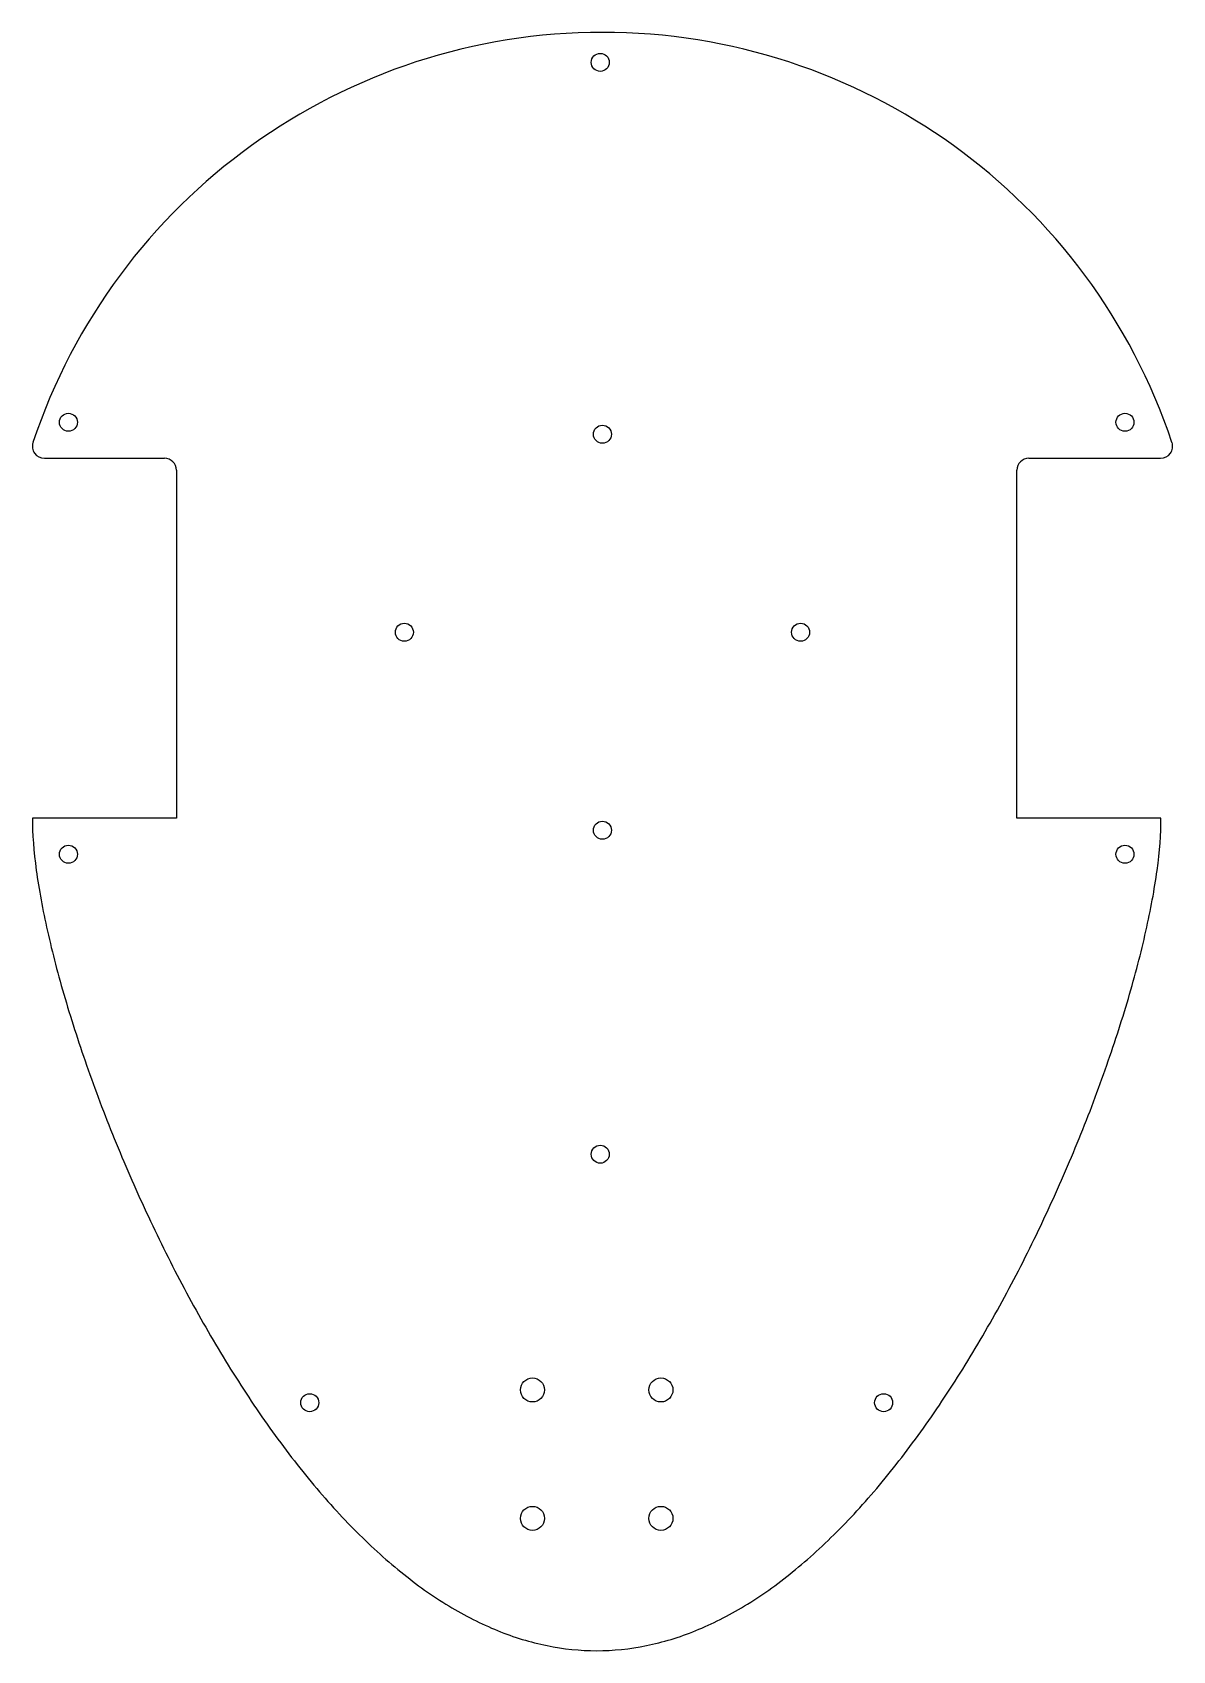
# Model space of a CAD drawing. Header units: inches. Extents: x -5.1 to 4.4, y -5.5 to 8.
import ezdxf

# ---------------------------------------------------------------- set-up
doc = ezdxf.new("R2010")
doc.units = ezdxf.units.IN
doc.header["$MEASUREMENT"] = 0

msp = doc.modelspace()

# ---------------------------------------------------------------- linework, layer by layer
at = {"color": 7, "linetype": 'Continuous', "lineweight": 25}
for p, q in [((-5.01, 4.474), (-4.01, 4.474)), ((3.19, 4.474), (4.287, 4.474)), ((-3.91, 4.374), (-3.91, 1.474)), ((3.09, 1.474), (3.09, 4.374)), ((-3.91, 1.474), (-5.11, 1.474)), ((4.29, 1.474), (3.09, 1.474))]:
    msp.add_line(p, q, dxfattribs=at)
for centre, radius in [((-0.38, 7.774), 0.075), ((-4.81, 4.774), 0.075), ((-0.362, 4.674), 0.075), ((3.99, 4.774), 0.075), ((-2.012, 3.024), 0.075), ((1.288, 3.024), 0.075), ((-0.362, 1.374), 0.075), ((-4.81, 1.174), 0.075), ((3.99, 1.174), 0.075), ((-0.38, -1.326), 0.075), ((-0.945, -3.291), 0.1), ((0.125, -3.291), 0.1), ((-2.8, -3.397), 0.075), ((1.98, -3.397), 0.075), ((-0.945, -4.361), 0.1), ((0.125, -4.361), 0.1)]:
    msp.add_circle(centre, radius, dxfattribs=at)
for centre, radius, start, end in [((-0.362, 3.024), 5, 18.4409, 161.5591), ((-5.01, 4.574), 0.1, 161.5591, 270), ((4.287, 4.574), 0.1, 270, 18.4409), ((-4.01, 4.374), 0.1, 0, 90), ((3.19, 4.374), 0.1, 90, 180)]:
    msp.add_arc(centre, radius, start, end, dxfattribs=at)
msp.add_open_spline([(-5.11, 1.474), (-5.11, 1.344), (-5.099, 1.198), (-5.056, 0.881), (-5.024, 0.711), (-4.944, 0.353), (-4.895, 0.165), (-4.781, -0.222), (-4.716, -0.421), (-4.574, -0.825), (-4.496, -1.03), (-4.328, -1.439), (-4.239, -1.644), (-4.049, -2.049), (-3.95, -2.249), (-3.742, -2.639), (-3.634, -2.83), (-3.41, -3.199), (-3.295, -3.376), (-3.058, -3.715), (-2.936, -3.876), (-2.688, -4.179), (-2.562, -4.32), (-2.305, -4.58), (-2.174, -4.7), (-1.91, -4.914), (-1.777, -5.009), (-1.508, -5.172), (-1.372, -5.241), (-1.099, -5.352), (-0.961, -5.394), (-0.686, -5.45), (-0.548, -5.464), (-0.272, -5.464), (-0.134, -5.45), (0.141, -5.394), (0.279, -5.352), (0.552, -5.241), (0.687, -5.172), (0.957, -5.009), (1.09, -4.914), (1.354, -4.7), (1.485, -4.58), (1.742, -4.32), (1.868, -4.179), (2.116, -3.876), (2.238, -3.715), (2.474, -3.376), (2.59, -3.199), (2.813, -2.83), (2.922, -2.639), (3.13, -2.249), (3.229, -2.049), (3.418, -1.644), (3.508, -1.439), (3.676, -1.03), (3.754, -0.825), (3.896, -0.421), (3.961, -0.222), (4.075, 0.165), (4.124, 0.353), (4.204, 0.711), (4.236, 0.881), (4.279, 1.198), (4.29, 1.344), (4.29, 1.474)], degree=3, knots=[0, 0, 0, 0, 0.03125, 0.03125, 0.0625, 0.0625, 0.09375, 0.09375, 0.125, 0.125, 0.15625, 0.15625, 0.1875, 0.1875, 0.21875, 0.21875, 0.25, 0.25, 0.28125, 0.28125, 0.3125, 0.3125, 0.34375, 0.34375, 0.375, 0.375, 0.40625, 0.40625, 0.4375, 0.4375, 0.46875, 0.46875, 0.5, 0.5, 0.53125, 0.53125, 0.5625, 0.5625, 0.59375, 0.59375, 0.625, 0.625, 0.65625, 0.65625, 0.6875, 0.6875, 0.71875, 0.71875, 0.75, 0.75, 0.78125, 0.78125, 0.8125, 0.8125, 0.84375, 0.84375, 0.875, 0.875, 0.90625, 0.90625, 0.9375, 0.9375, 0.96875, 0.96875, 1, 1, 1, 1], dxfattribs=at)

doc.saveas('drawing.dxf')
